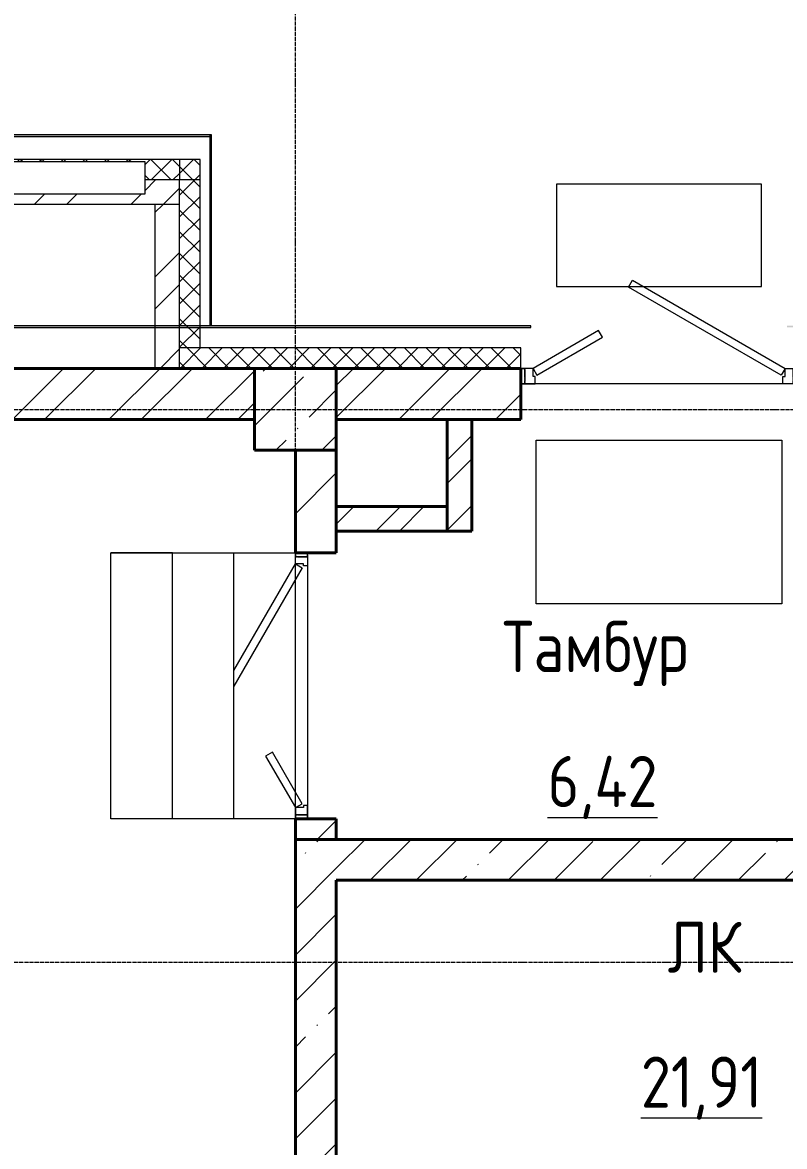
# Model space of a CAD drawing. Header units: millimetres. Extents: x 0 to 351840, y -132678 to 32417.
# Drawn here: x 325052 to 328771, y -33088 to -27599 of the extents above; entities that cross this region are included whole.
import ezdxf

# ---------------------------------------------------------------- set-up
doc = ezdxf.new("R2010")
doc.units = ezdxf.units.MM
doc.linetypes.add('BI_линия_сетки', pattern=[25, 20, -2.5, 0, -2.5])
doc.linetypes.add('BI_невидимые', pattern=[5, 3, -2])
for name, color, linetype, lineweight in [('Двери', 7, 'Continuous', 18), ('Лестницы', 7, 'Continuous', 18), ('Марки помещений', 7, 'Continuous', 20), ('Несущие колонны', 7, 'Continuous', 18), ('Окна', 7, 'Continuous', 18), ('Оси', 7, 'Continuous', 9), ('Перекрытие', 7, 'Continuous', 18), ('Стены внутренние', 7, 'Continuous', 18), ('Стены наружные', 7, 'Continuous', 18), ('Стены несущие', 7, 'Continuous', 18), ('Стены отделка', 7, 'Continuous', 18), ('Стены перегородки', 7, 'Continuous', 18)]:
    doc.layers.add(name, color=color, linetype=linetype, lineweight=lineweight)
doc.styles.add('GOST Common_1', font='GOST Common.ttf', dxfattribs={"width": 0.9, "height": 250})
pattern_1 = [(45, (2e-10, 1e-10), (-224.5064, 224.5064), []), (45, (224.5, 1e-10), (-224.5064, 224.5064), [396.875, -79.375, 3.353, -76.022])]
pattern_2 = [(45, (2e-10, 1e-10), (-53.03301, 53.03301), []), (135, (2e-10, 1e-10), (-53.03301, -53.03301), [])]
pattern_3 = [(45, (2e-10, 1e-10), (-171.0739, 171.0739), []), (45, (114.05, 1e-10), (-171.0739, 171.0739), [])]

# ---------------------------------------------------------------- blocks, each defined once
blk = doc.blocks.new('_временные_конструкции_колонны_монолитные_прямоугольная - _временная_конструкция_колонна_400x400-V24-01 Этаж__0_000___Отделочный_')
at = {"layer": 'Несущие колонны', "lineweight": 9}
h = blk.add_hatch(dxfattribs=at)
h.set_pattern_fill('FP_26', color=9, style=0, pattern_type=2)
h.set_pattern_definition([(45, (-26950, -19900), (84.19025, 308.69666), [396.875, -79.375, 3.353, -76.022])])
h.paths.add_polyline_path([(200, -200), (200, 200), (-200, 200), (-200, -200)])
at = {"layer": 'Несущие колонны', "color": 9, "lineweight": 40}
for p, q in [((200, 200), (-200, 200)), ((-200, 200), (-200, -200)), ((200, -200), (200, 200)), ((-200, -200), (200, -200))]:
    blk.add_line(p, q, dxfattribs=at)
blk = doc.blocks.new('_Двери_Металлические_Двупольная_Входная_улица-тамбур_стандарт - _дверь_ДМН_2200-1350_стандарт_л ДН-3_-7643318-01 Этаж__0_000___Отделочный_')
at = {"layer": 'Двери', "color": 9, "lineweight": 9}
for p, q in [((-24, 521.7), (-4.8, 555)), ((-4.8, 555), (740, 125)), ((720.8, 91.7), (-24, 521.7)), ((-169.6, 310), (-490, 125)), ((-470.8, 91.7), (-150.3, 276.7)), ((-150.3, 276.7), (-169.6, 310)), ((-490, 125), (-530, 125)), ((-490, 125), (-470.8, 91.7)), ((-490, 85), (-490, 125)), ((740, 125), (720.8, 91.7)), ((740, 125), (780, 125)), ((740, 85), (740, 125)), ((-480, 85), (-490, 85)), ((-480, 50), (-480, 85)), ((730, 85), (740, 85)), ((730, 50), (730, 85)), ((-530, 50), (-480, 50)), ((780, 50), (730, 50))]:
    blk.add_line(p, q, dxfattribs=at)
at = {"layer": 'Двери', "color": 9, "linetype": 'BI_невидимые', "lineweight": 9}
for p, q in [((-550, 50), (-550, 125)), ((-550, 125), (-530, 125)), ((-530, 125), (-550, 125)), ((-530, 125), (-530, 50)), ((-530, 50), (-530, 125)), ((780, 50), (780, 125)), ((780, 125), (800, 125)), ((800, 125), (780, 125)), ((780, 125), (780, 50)), ((800, 125), (800, 50)), ((-530, 50), (-550, 50)), ((-550, 50), (-530, 50)), ((800, 50), (780, 50)), ((780, 50), (800, 50))]:
    blk.add_line(p, q, dxfattribs=at)
blk = doc.blocks.new('_Двери_Металлические_Двупольная_Противопожарная_Паркинг - _дверь_ДМН_2200-1300_EI30_П Д-3_-5656091-01 Этаж__0_000___Отделочный_')
at = {"layer": 'Двери', "color": 9, "lineweight": 9}
for p, q in [((700.8, 66.7), (123.5, 400)), ((200.4, 400), (720, 100)), ((-218.9, 245), (-470, 100)), ((-199.6, 211.7), (-218.9, 245)), ((-450.8, 66.7), (-199.6, 211.7)), ((-470, 100), (-505, 100)), ((-470, 100), (-450.8, 66.7)), ((-470, 60), (-470, 100)), ((-460, 60), (-470, 60)), ((-460, 40), (-460, 60)), ((720, 100), (700.8, 66.7)), ((710, 60), (720, 60)), ((710, 40), (710, 60)), ((720, 100), (755, 100)), ((720, 60), (720, 100)), ((-505, 40), (-460, 40)), ((755, 40), (710, 40))]:
    blk.add_line(p, q, dxfattribs=at)
at = {"layer": 'Двери', "color": 9, "linetype": 'BI_невидимые', "lineweight": 9}
for p, q in [((-525, 40), (-525, 100)), ((-525, 100), (-505, 100)), ((-525, 40), (-525, 100)), ((-525, 100), (-505, 100)), ((-505, 100), (-525, 100)), ((-505, 100), (-505, 40)), ((-505, 100), (-505, 40)), ((-505, 40), (-505, 100)), ((755, 40), (755, 100)), ((755, 100), (775, 100)), ((755, 40), (755, 100)), ((755, 100), (775, 100)), ((775, 100), (755, 100)), ((755, 100), (755, 40)), ((775, 100), (775, 40)), ((775, 100), (775, 40)), ((-505, 40), (-525, 40)), ((-505, 40), (-525, 40)), ((-525, 40), (-505, 40)), ((775, 40), (755, 40)), ((775, 40), (755, 40)), ((755, 40), (775, 40))]:
    blk.add_line(p, q, dxfattribs=at)
blk = doc.blocks.new('_Окна_Жалюзийная_решетка - _жалюзийная_решетка_1900х350-7494889-01 Этаж__0_000___Отделочный_')
at = {"layer": 'Окна', "color": 9}
for p, q in [((-400, -150), (-400, 10)), ((-400, 10), (400, 10)), ((400, 10), (400, -150)), ((400, -150), (-400, -150))]:
    blk.add_line(p, q, dxfattribs=at)
blk = doc.blocks.new('A$C13a22a9d')
at = {"layer": 'Стены внутренние', "lineweight": 9}
h = blk.add_hatch(dxfattribs=at)
h.set_pattern_fill('FP_37', color=9, angle=225, style=0, pattern_type=2)
h.set_pattern_definition([(45, (2e-10, 1e-10), (-235.7317, 235.7317), []), (45, (157.15, 1e-10), (-235.7317, 235.7317), [])])
h.paths.add_polyline_path([(26245.9, 20900), (26385, 20900), (26385, 21020), (26215, 21020), (26215, 20950), (25415, 20950), (25415, 21020), (25245, 21020), (25245, 20900), (26215, 20900)])
h = blk.add_hatch(dxfattribs=at)
h.set_pattern_fill('FP_37', color=9, angle=225, style=0, pattern_type=2)
h.set_pattern_definition([(45, (2e-10, 1e-10), (-235.7317, 235.7317), []), (45, (157.15, 1e-10), (-235.7317, 235.7317), [])])
h.paths.add_polyline_path([(26265, 20100), (26385, 20100), (26385, 20900), (26265, 20900), (26265, 20142.3)])
h = blk.add_hatch(dxfattribs=at)
h.set_pattern_fill('FP_42', color=9, style=0, pattern_type=2)
h.set_pattern_definition(pattern_3)
h.paths.add_polyline_path([(27690.6, 19305), (27810.6, 19305), (27810.6, 19850), (27690.6, 19850)])
h = blk.add_hatch(dxfattribs=at)
h.set_pattern_fill('FP_36', color=9, style=0, pattern_type=2)
h.set_pattern_definition([(45, (2e-10, 1e-10), (-212.132, 212.132), [])])
h.paths.add_polyline_path([(27150, 17800), (27150, 17900), (26950, 17900), (26950, 17800)])
h.paths.add_polyline_path([(26950, 19200), (27150, 19200), (27150, 19700), (26950, 19700)])
h = blk.add_hatch(dxfattribs=at)
h.set_pattern_fill('FP_42', color=9, style=0, pattern_type=2)
h.set_pattern_definition(pattern_3)
h.paths.add_polyline_path([(27150, 19305), (27690.6, 19305), (27690.6, 19425), (27150, 19425)])
at = {"layer": 'Стены наружные'}
for points in [[(25033, 21232), (26532, 21232), (26532, 21240), (25033, 21240)], [(26532, 20308), (26540, 20308), (26540, 21240), (26532, 21240)]]:
    blk.add_hatch(color=9, dxfattribs=at).paths.add_polyline_path(points)
at = {"layer": 'Стены наружные', "lineweight": 9}
h = blk.add_hatch(dxfattribs=at)
h.set_pattern_fill('FP_50', color=9, style=0, pattern_type=2)
h.set_pattern_definition(pattern_2)
h.paths.add_polyline_path([(26245.9, 21020), (26385, 21020), (26385, 21120), (25145, 21120), (25145, 21020), (25415, 21020), (25415, 21110), (26215, 21110), (26215, 21020)])
h = blk.add_hatch(dxfattribs=at)
h.set_pattern_fill('FP_50', color=9, style=0, pattern_type=2)
h.set_pattern_definition(pattern_2)
h.paths.add_polyline_path([(26385, 20200), (26485, 20200), (26485, 21120), (26385, 21120)])
h = blk.add_hatch(dxfattribs=at)
h.set_pattern_fill('FP_50', color=9, style=0, pattern_type=2)
h.set_pattern_definition(pattern_2)
h.paths.add_polyline_path([(26385, 20200), (26485, 20200), (26485, 21020), (26385, 21020)])
at = {"layer": 'Стены наружные'}
h = blk.add_hatch(color=9, dxfattribs=at)
h.paths.add_polyline_path([(32842, 20300), (32842, 20308), (32325, 20308), (32325, 20300)])
h.paths.add_polyline_path([(30825, 20300), (30825, 20308), (29350, 20308), (29350, 20300)])
h.paths.add_polyline_path([(28100, 20300), (28100, 20308), (14924.9, 20308), (14924.9, 20300), (28087.6, 20300)])
h.paths.add_polyline_path([(7600, 20300), (7600, 20308), (5600, 20308), (5600, 20300), (5987.8, 20300)])
h.paths.add_polyline_path([(12924.9, 20300), (12924.9, 20308), (9700, 20308), (9700, 20300)])
h.paths.add_polyline_path([(2304.4, 20300), (4100, 20300), (4100, 20308), (-400, 20308), (-400, 20300)])
at = {"layer": 'Стены наружные', "lineweight": 9}
h = blk.add_hatch(dxfattribs=at)
h.set_pattern_fill('FP_50', color=9, style=0, pattern_type=2)
h.set_pattern_definition(pattern_2)
h.paths.add_polyline_path([(30825, 20100), (30825, 20200), (29400, 20200), (29400, 20100), (29929.2, 20100)])
h.paths.add_polyline_path([(26385, 20100), (28050, 20100), (28050, 20200), (26385, 20200), (26385, 20142.3)])
h.paths.add_polyline_path([(32325, 20100), (32950, 20100), (32950, 20200), (32325, 20200), (32325, 20142.3)])
h = blk.add_hatch(dxfattribs=at)
h.set_pattern_fill('FP_38', color=9, angle=-135, style=0, pattern_type=2)
h.set_pattern_definition([(45, (2e-10, 1e-10), (-235.7317, 235.7317), []), (45, (157.15, 1e-10), (-235.7317, 235.7317), [])])
h.paths.add_polyline_path([(26245.9, 19850), (26750, 19850), (26750, 20100), (21600, 20100), (21600, 19850), (25325.1, 19850)])
h = blk.add_hatch(dxfattribs=at)
h.set_pattern_fill('FP_37', color=9, angle=225, style=0, pattern_type=2)
h.set_pattern_definition([(45, (2e-10, 1e-10), (-235.7317, 235.7317), []), (45, (157.15, 1e-10), (-235.7317, 235.7317), [])])
h.paths.add_polyline_path([(33050, 19850), (33050, 20100), (32325, 20100), (32325, 19850)])
h.paths.add_polyline_path([(29400, 19850), (30825, 19850), (30825, 20100), (29400, 20100)])
h.paths.add_polyline_path([(27150, 19850), (28050, 19850), (28050, 20100), (27150, 20100)])
h = blk.add_hatch(dxfattribs=at)
h.set_pattern_fill('FP_34', color=9, style=0, pattern_type=2)
h.set_pattern_definition(pattern_1)
h.paths.add_polyline_path([(27150, 14100), (27150, 17800), (26950, 17800), (26950, 14100)])
h = blk.add_hatch(dxfattribs=at)
h.set_pattern_fill('FP_34', color=9, style=0, pattern_type=2)
h.set_pattern_definition(pattern_1)
h.paths.add_polyline_path([(28087.6, 17600), (30550, 17600), (30550, 17800), (27150, 17800), (27150, 17600)])
at = {"layer": 'Лестницы', "color": 9}
for p, q in [((26050, 17900), (26050, 19200)), ((26350, 19200), (26050, 19200)), ((26350, 17900), (26350, 19200)), ((26350, 17900), (26350, 19200)), ((26650, 17900), (26650, 19200)), ((26650, 17900), (26650, 19200)), ((26950, 17920), (26950, 19180)), ((26950, 17920), (26950, 19180)), ((26350, 17900), (26050, 17900))]:
    blk.add_line(p, q, dxfattribs=at)
at = {"layer": 'Оси', "color": 9, "linetype": 'BI_линия_сетки'}
for p, q in [((26950, -3627.3), (26950, 29372.3)), ((-4869.1, 19900), (49050, 19900)), ((-4869.1, 17200), (49050, 17200))]:
    blk.add_line(p, q, dxfattribs=at)
at = {"layer": 'Перекрытие', "color": 9, "lineweight": 9}
for p, q in [((29225, 21000), (28225, 21000)), ((28225, 21000), (28225, 20500)), ((29225, 20500), (29225, 21000)), ((28225, 20500), (29225, 20500)), ((29380, 20025), (28070, 20025)), ((28125, 18950), (28125, 19750)), ((28125, 19750), (29325, 19750)), ((29325, 19750), (29325, 18950)), ((26050, 17900), (26050, 19200)), ((26050, 19200), (26950, 19200)), ((27010, 19180), (27010, 17920)), ((29325, 18950), (28125, 18950)), ((26950, 17900), (26050, 17900))]:
    blk.add_line(p, q, dxfattribs=at)
at = {"layer": 'Стены несущие', "color": 9, "lineweight": 40}
for p, q in [((26750, 20100), (25025, 20100)), ((28050, 20100), (27150, 20100)), ((28050, 19850), (28050, 20100)), ((21600, 19850), (26750, 19850)), ((27150, 19850), (28050, 19850)), ((27690.6, 19850), (27690.6, 19305)), ((27810.6, 19305), (27810.6, 19850)), ((26950, 19700), (26950, 19200)), ((27150, 19200), (27150, 19700)), ((27690.6, 19425), (27150, 19425)), ((27150, 19305), (27810.6, 19305)), ((26950, 19200), (27150, 19200)), ((26950, 17900), (26950, 14100)), ((27150, 17900), (26950, 17900)), ((27150, 17800), (27150, 17900)), ((26950, 17800), (27150, 17800)), ((30550, 17800), (27150, 17800)), ((27150, 14100), (27150, 17600)), ((27150, 17600), (30750, 17600))]:
    blk.add_line(p, q, dxfattribs=at)
at = {"layer": 'Стены отделка', "color": 9, "lineweight": 9}
for p, q in [((26540, 21240), (25025, 21240)), ((25033, 21232), (26532, 21232)), ((26532, 21240), (26532, 20308)), ((26540, 20308), (26540, 21240)), ((26485, 21120), (25145, 21120)), ((26385, 21120), (26385, 21020)), ((26485, 20200), (26485, 21120)), ((26485, 21020), (26385, 21020)), ((28100, 20308), (14924.9, 20308)), ((14924.9, 20300), (28100, 20300)), ((28100, 20300), (28100, 20308)), ((28050, 20200), (26385, 20200)), ((28050, 20100), (28050, 20200))]:
    blk.add_line(p, q, dxfattribs=at)
at = {"layer": 'Стены перегородки', "color": 9}
for p, q in [((26385, 21020), (26215, 21020)), ((26385, 20100), (26385, 21020)), ((26385, 20900), (25245, 20900)), ((26265, 20900), (26265, 20100))]:
    blk.add_line(p, q, dxfattribs=at)
at = {"layer": 'Двери', "color": 9}
blk.add_blockref('_Двери_Металлические_Двупольная_Входная_улица-тамбур_стандарт - _дверь_ДМН_2200-1350_стандарт_л ДН-3_-7643318-01 Этаж__0_000___Отделочный_', (28600, 19975), dxfattribs=at)
at = {"layer": 'Двери', "color": 9, "rotation": 89.99999999999987}
blk.add_blockref('_Двери_Металлические_Двупольная_Противопожарная_Паркинг - _дверь_ДМН_2200-1300_EI30_П Д-3_-5656091-01 Этаж__0_000___Отделочный_', (27050, 18425), dxfattribs=at)
at = {"layer": 'Несущие колонны', "color": 9}
blk.add_blockref('_временные_конструкции_колонны_монолитные_прямоугольная - _временная_конструкция_колонна_400x400-V24-01 Этаж__0_000___Отделочный_', (26950, 19900), dxfattribs=at)
at = {"layer": 'Окна', "color": 9, "rotation": 180}
blk.add_blockref('_Окна_Жалюзийная_решетка - _жалюзийная_решетка_1900х350-7494889-01 Этаж__0_000___Отделочный_', (25815, 20960), dxfattribs=at)
at = {"layer": 'Марки помещений', "color": 9, "lineweight": 9, "char_height": 250, "attachment_point": 1, "style": 'GOST Common_1'}
for s, insert, width in [('Тамбур', (27960.4, 18866.6), 1233.797), ('\\L6,42', (28180.9, 18207.5), 699.873), ('ЛК', (28767.4, 17398.7), 440.126), ('\\L21,91', (28636.4, 16739.6), 757.595)]:
    blk.add_mtext(s, dxfattribs=dict(at, insert=insert, width=width))

msp = doc.modelspace()

# ---------------------------------------------------------------- block references
msp.add_blockref('A$C13a22a9d', (299433.4, -49388.2))

doc.saveas('drawing.dxf')
